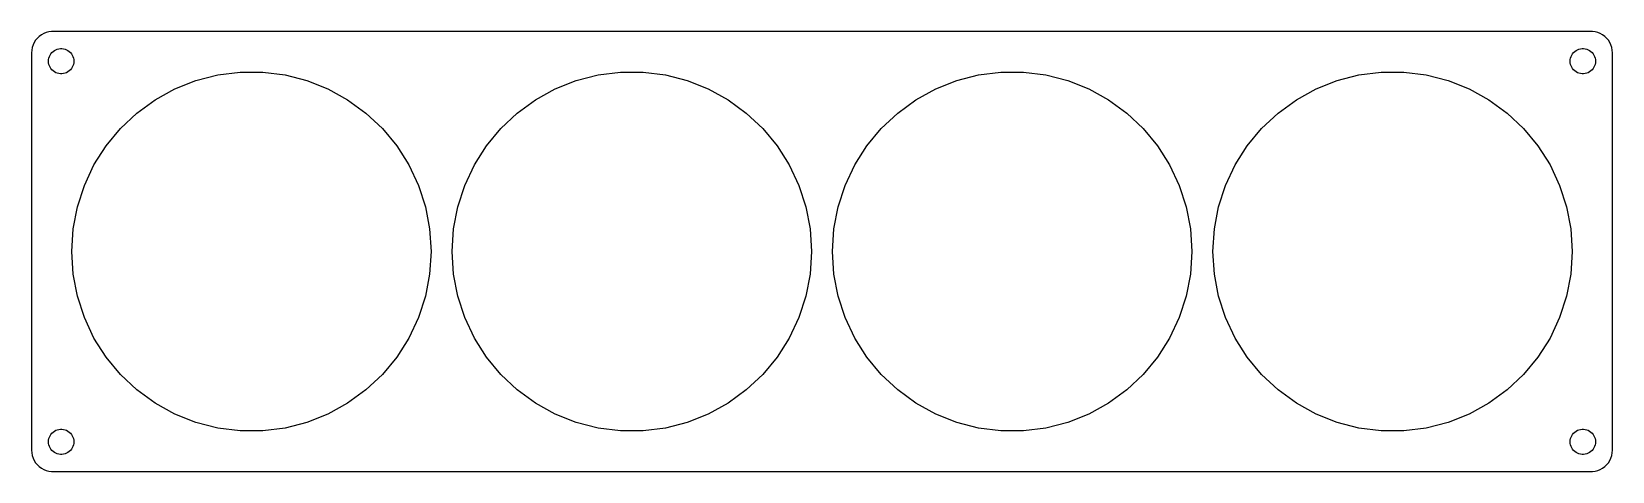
# Model space of a CAD drawing. Header units: metres. Extents: x -187 to 187, y -52 to 52.
import ezdxf

# ---------------------------------------------------------------- set-up
doc = ezdxf.new("R2010")
doc.units = ezdxf.units.M

msp = doc.modelspace()

# ---------------------------------------------------------------- linework, layer by layer
for p, q in [((-186.649, 48.8406), (-186.843, 48.2434)), ((-186.382, 49.4088), (-186.649, 48.8406)), ((-186.045, 49.9389), (-186.382, 49.4088)), ((-185.645, 50.4227), (-186.045, 49.9389)), ((-185.187, 50.8526), (-185.645, 50.4227)), ((-184.679, 51.2216), (-185.187, 50.8526)), ((-184.129, 51.5241), (-184.679, 51.2216)), ((-183.545, 51.7553), (-184.129, 51.5241)), ((-182.937, 51.9114), (-183.545, 51.7553)), ((-182.314, 51.9901), (-182.937, 51.9114)), ((182.314, 51.9901), (-182.314, 51.9901)), ((182.937, 51.9114), (182.314, 51.9901)), ((183.545, 51.7553), (182.937, 51.9114)), ((184.129, 51.5241), (183.545, 51.7553)), ((184.679, 51.2216), (184.129, 51.5241)), ((185.187, 50.8526), (184.679, 51.2216)), ((185.645, 50.4227), (185.187, 50.8526)), ((186.045, 49.9389), (185.645, 50.4227)), ((186.382, 49.4088), (186.045, 49.9389)), ((186.649, 48.8406), (186.382, 49.4088)), ((186.843, 48.2434), (186.649, 48.8406)), ((-186.961, 47.6267), (-187, 47)), ((-187, 47), (-187, -47)), ((-186.843, 48.2434), (-186.961, 47.6267)), ((-183, 45), (-182.976, 45.376)), ((-182.976, 44.624), (-183, 45)), ((-182.976, 45.376), (-182.906, 45.7461)), ((-182.906, 45.7461), (-182.789, 46.1044)), ((-182.789, 46.1044), (-182.629, 46.4453)), ((-182.629, 46.4453), (-182.427, 46.7634)), ((-182.427, 46.7634), (-182.187, 47.0536)), ((-182.187, 47.0536), (-181.912, 47.3115)), ((-181.912, 47.3115), (-181.607, 47.533)), ((-181.607, 47.533), (-181.277, 47.7145)), ((-181.277, 47.7145), (-180.927, 47.8532)), ((-180.927, 47.8532), (-180.562, 47.9469)), ((-180.562, 47.9469), (-180.188, 47.9941)), ((-180.188, 47.9941), (-179.812, 47.9941)), ((-179.812, 47.9941), (-179.438, 47.9469)), ((-179.438, 47.9469), (-179.073, 47.8532)), ((-179.073, 47.8532), (-178.723, 47.7145)), ((-178.723, 47.7145), (-178.393, 47.533)), ((-178.393, 47.533), (-178.088, 47.3115)), ((-178.088, 47.3115), (-177.813, 47.0536)), ((-177.813, 47.0536), (-177.573, 46.7634)), ((-177.573, 46.7634), (-177.371, 46.4453)), ((-177.371, 46.4453), (-177.211, 46.1044)), ((-177.211, 46.1044), (-177.094, 45.7461)), ((-177.094, 45.7461), (-177.024, 45.376)), ((-177.024, 45.376), (-177, 45)), ((-177, 45), (-177.024, 44.624)), ((177, 45), (177.024, 45.376)), ((177.024, 44.624), (177, 45)), ((177.024, 45.376), (177.094, 45.7461)), ((177.094, 45.7461), (177.211, 46.1044)), ((177.211, 46.1044), (177.371, 46.4453)), ((177.371, 46.4453), (177.573, 46.7634)), ((177.573, 46.7634), (177.813, 47.0536)), ((177.813, 47.0536), (178.088, 47.3115)), ((178.088, 47.3115), (178.393, 47.533)), ((178.393, 47.533), (178.723, 47.7145)), ((178.723, 47.7145), (179.073, 47.8532)), ((179.073, 47.8532), (179.438, 47.9469)), ((179.438, 47.9469), (179.812, 47.9941)), ((179.812, 47.9941), (180.188, 47.9941)), ((180.188, 47.9941), (180.562, 47.9469)), ((180.562, 47.9469), (180.927, 47.8532)), ((180.927, 47.8532), (181.277, 47.7145)), ((181.277, 47.7145), (181.607, 47.533)), ((181.607, 47.533), (181.912, 47.3115)), ((181.912, 47.3115), (182.187, 47.0536)), ((182.187, 47.0536), (182.427, 46.7634)), ((182.427, 46.7634), (182.629, 46.4453)), ((182.629, 46.4453), (182.789, 46.1044)), ((182.789, 46.1044), (182.906, 45.7461)), ((182.906, 45.7461), (182.976, 45.376)), ((182.976, 45.376), (183, 45)), ((183, 45), (182.976, 44.624)), ((186.961, 47.6267), (186.843, 48.2434)), ((187, 47), (186.961, 47.6267)), ((187, -47), (187, 47)), ((-182.906, 44.2539), (-182.976, 44.624)), ((-182.789, 43.8956), (-182.906, 44.2539)), ((-182.629, 43.5547), (-182.789, 43.8956)), ((-182.427, 43.2366), (-182.629, 43.5547)), ((-182.187, 42.9464), (-182.427, 43.2366)), ((-181.912, 42.6885), (-182.187, 42.9464)), ((-181.607, 42.467), (-181.912, 42.6885)), ((-181.277, 42.2855), (-181.607, 42.467)), ((-180.927, 42.1468), (-181.277, 42.2855)), ((-180.562, 42.0531), (-180.927, 42.1468)), ((-180.188, 42.0059), (-180.562, 42.0531)), ((-179.812, 42.0059), (-180.188, 42.0059)), ((-179.438, 42.0531), (-179.812, 42.0059)), ((-179.073, 42.1468), (-179.438, 42.0531)), ((-178.723, 42.2855), (-179.073, 42.1468)), ((-178.393, 42.467), (-178.723, 42.2855)), ((-178.088, 42.6885), (-178.393, 42.467)), ((-177.813, 42.9464), (-178.088, 42.6885)), ((-177.573, 43.2366), (-177.813, 42.9464)), ((-177.371, 43.5547), (-177.573, 43.2366)), ((-177.211, 43.8956), (-177.371, 43.5547)), ((-177.094, 44.2539), (-177.211, 43.8956)), ((-177.024, 44.624), (-177.094, 44.2539)), ((-148.133, 40.4199), (-142.964, 41.7472)), ((-142.964, 41.7472), (-137.669, 42.4161)), ((-137.669, 42.4161), (-132.331, 42.4161)), ((-132.331, 42.4161), (-127.036, 41.7472)), ((-127.036, 41.7472), (-121.867, 40.4199)), ((-58.1332, 40.4199), (-52.9637, 41.7472)), ((-52.9637, 41.7472), (-47.6686, 42.4161)), ((-47.6686, 42.4161), (-42.3314, 42.4161)), ((-42.3314, 42.4161), (-37.0363, 41.7472)), ((-37.0363, 41.7472), (-31.8668, 40.4199)), ((31.8668, 40.4199), (37.0363, 41.7472)), ((37.0363, 41.7472), (42.3314, 42.4161)), ((42.3314, 42.4161), (47.6686, 42.4161)), ((47.6686, 42.4161), (52.9637, 41.7472)), ((52.9637, 41.7472), (58.1332, 40.4199)), ((121.867, 40.4199), (127.036, 41.7472)), ((127.036, 41.7472), (132.331, 42.4161)), ((132.331, 42.4161), (137.669, 42.4161)), ((137.669, 42.4161), (142.964, 41.7472)), ((142.964, 41.7472), (148.133, 40.4199)), ((177.094, 44.2539), (177.024, 44.624)), ((177.211, 43.8956), (177.094, 44.2539)), ((177.371, 43.5547), (177.211, 43.8956)), ((177.573, 43.2366), (177.371, 43.5547)), ((177.813, 42.9464), (177.573, 43.2366)), ((178.088, 42.6885), (177.813, 42.9464)), ((178.393, 42.467), (178.088, 42.6885)), ((178.723, 42.2855), (178.393, 42.467)), ((179.073, 42.1468), (178.723, 42.2855)), ((179.438, 42.0531), (179.073, 42.1468)), ((179.812, 42.0059), (179.438, 42.0531)), ((180.188, 42.0059), (179.812, 42.0059)), ((180.562, 42.0531), (180.188, 42.0059)), ((180.927, 42.1468), (180.562, 42.0531)), ((181.277, 42.2855), (180.927, 42.1468)), ((181.607, 42.467), (181.277, 42.2855)), ((181.912, 42.6885), (181.607, 42.467)), ((182.187, 42.9464), (181.912, 42.6885)), ((182.427, 43.2366), (182.187, 42.9464)), ((182.629, 43.5547), (182.427, 43.2366)), ((182.789, 43.8956), (182.629, 43.5547)), ((182.906, 44.2539), (182.789, 43.8956)), ((182.976, 44.624), (182.906, 44.2539)), ((-157.773, 35.8839), (-153.096, 38.4551)), ((-153.096, 38.4551), (-148.133, 40.4199)), ((-121.867, 40.4199), (-116.904, 38.4551)), ((-116.904, 38.4551), (-112.227, 35.8839)), ((-67.7726, 35.8839), (-63.0956, 38.4551)), ((-63.0956, 38.4551), (-58.1332, 40.4199)), ((-31.8668, 40.4199), (-26.9044, 38.4551)), ((-26.9044, 38.4551), (-22.2274, 35.8839)), ((22.2274, 35.8839), (26.9044, 38.4551)), ((26.9044, 38.4551), (31.8668, 40.4199)), ((58.1332, 40.4199), (63.0956, 38.4551)), ((63.0956, 38.4551), (67.7726, 35.8839)), ((112.227, 35.8839), (116.904, 38.4551)), ((116.904, 38.4551), (121.867, 40.4199)), ((148.133, 40.4199), (153.096, 38.4551)), ((153.096, 38.4551), (157.773, 35.8839)), ((-162.091, 32.7468), (-157.773, 35.8839)), ((-112.227, 35.8839), (-107.909, 32.7468)), ((-72.0905, 32.7468), (-67.7726, 35.8839)), ((-22.2274, 35.8839), (-17.9095, 32.7468)), ((17.9095, 32.7468), (22.2274, 35.8839)), ((67.7726, 35.8839), (72.0905, 32.7468)), ((107.909, 32.7468), (112.227, 35.8839)), ((157.773, 35.8839), (162.091, 32.7468)), ((-165.981, 29.0932), (-162.091, 32.7468)), ((-107.909, 32.7468), (-104.019, 29.0932)), ((-75.9812, 29.0932), (-72.0905, 32.7468)), ((-17.9095, 32.7468), (-14.0188, 29.0932)), ((14.0188, 29.0932), (17.9095, 32.7468)), ((72.0905, 32.7468), (75.9812, 29.0932)), ((104.019, 29.0932), (107.909, 32.7468)), ((162.091, 32.7468), (165.981, 29.0932)), ((-169.383, 24.9809), (-165.981, 29.0932)), ((-104.019, 29.0932), (-100.617, 24.9809)), ((-79.3832, 24.9809), (-75.9812, 29.0932)), ((-14.0188, 29.0932), (-10.6168, 24.9809)), ((10.6168, 24.9809), (14.0188, 29.0932)), ((75.9812, 29.0932), (79.3832, 24.9809)), ((100.617, 24.9809), (104.019, 29.0932)), ((165.981, 29.0932), (169.383, 24.9809)), ((-172.243, 20.4745), (-169.383, 24.9809)), ((-100.617, 24.9809), (-97.757, 20.4745)), ((-82.243, 20.4745), (-79.3832, 24.9809)), ((-10.6168, 24.9809), (-7.75696, 20.4745)), ((7.75696, 20.4745), (10.6168, 24.9809)), ((79.3832, 24.9809), (82.243, 20.4745)), ((97.757, 20.4745), (100.617, 24.9809)), ((169.383, 24.9809), (172.243, 20.4745)), ((-174.516, 15.6453), (-172.243, 20.4745)), ((-97.757, 20.4745), (-95.4845, 15.6453)), ((-84.5155, 15.6453), (-82.243, 20.4745)), ((-7.75696, 20.4745), (-5.4845, 15.6453)), ((5.4845, 15.6453), (7.75696, 20.4745)), ((82.243, 20.4745), (84.5155, 15.6453)), ((95.4845, 15.6453), (97.757, 20.4745)), ((172.243, 20.4745), (174.516, 15.6453)), ((-176.165, 10.5693), (-174.516, 15.6453)), ((-95.4845, 15.6453), (-93.8352, 10.5693)), ((-86.1648, 10.5693), (-84.5155, 15.6453)), ((-5.4845, 15.6453), (-3.83521, 10.5693)), ((3.83521, 10.5693), (5.4845, 15.6453)), ((84.5155, 15.6453), (86.1648, 10.5693)), ((93.8352, 10.5693), (95.4845, 15.6453)), ((174.516, 15.6453), (176.165, 10.5693)), ((-177.165, 5.32666), (-176.165, 10.5693)), ((-93.8352, 10.5693), (-92.8351, 5.32666)), ((-87.1649, 5.32666), (-86.1648, 10.5693)), ((-3.83521, 10.5693), (-2.83511, 5.32666)), ((2.83511, 5.32666), (3.83521, 10.5693)), ((86.1648, 10.5693), (87.1649, 5.32666)), ((92.8351, 5.32666), (93.8352, 10.5693)), ((176.165, 10.5693), (177.165, 5.32666)), ((-177.5, 0), (-177.165, 5.32666)), ((-92.8351, 5.32666), (-92.5, 0)), ((-87.5, 0), (-87.1649, 5.32666)), ((-2.83511, 5.32666), (-2.5, 0)), ((2.5, 0), (2.83511, 5.32666)), ((87.1649, 5.32666), (87.5, 0)), ((92.5, 0), (92.8351, 5.32666)), ((177.165, 5.32666), (177.5, 0)), ((-177.165, -5.32666), (-177.5, 0)), ((-92.5, 0), (-92.8351, -5.32666)), ((-87.1649, -5.32666), (-87.5, 0)), ((-2.5, 0), (-2.83511, -5.32666)), ((2.83511, -5.32666), (2.5, 0)), ((87.5, 0), (87.1649, -5.32666)), ((92.8351, -5.32666), (92.5, 0)), ((177.5, 0), (177.165, -5.32666)), ((-176.165, -10.5693), (-177.165, -5.32666)), ((-92.8351, -5.32666), (-93.8352, -10.5693)), ((-86.1648, -10.5693), (-87.1649, -5.32666)), ((-2.83511, -5.32666), (-3.83521, -10.5693)), ((3.83521, -10.5693), (2.83511, -5.32666)), ((87.1649, -5.32666), (86.1648, -10.5693)), ((93.8352, -10.5693), (92.8351, -5.32666)), ((177.165, -5.32666), (176.165, -10.5693)), ((-174.516, -15.6453), (-176.165, -10.5693)), ((-93.8352, -10.5693), (-95.4845, -15.6453)), ((-84.5155, -15.6453), (-86.1648, -10.5693)), ((-3.83521, -10.5693), (-5.4845, -15.6453)), ((5.4845, -15.6453), (3.83521, -10.5693)), ((86.1648, -10.5693), (84.5155, -15.6453)), ((95.4845, -15.6453), (93.8352, -10.5693)), ((176.165, -10.5693), (174.516, -15.6453)), ((-172.243, -20.4745), (-174.516, -15.6453)), ((-95.4845, -15.6453), (-97.757, -20.4745)), ((-82.243, -20.4745), (-84.5155, -15.6453)), ((-5.4845, -15.6453), (-7.75696, -20.4745)), ((7.75696, -20.4745), (5.4845, -15.6453)), ((84.5155, -15.6453), (82.243, -20.4745)), ((97.757, -20.4745), (95.4845, -15.6453)), ((174.516, -15.6453), (172.243, -20.4745)), ((-169.383, -24.9809), (-172.243, -20.4745)), ((-97.757, -20.4745), (-100.617, -24.9809)), ((-79.3832, -24.9809), (-82.243, -20.4745)), ((-7.75696, -20.4745), (-10.6168, -24.9809)), ((10.6168, -24.9809), (7.75696, -20.4745)), ((82.243, -20.4745), (79.3832, -24.9809)), ((100.617, -24.9809), (97.757, -20.4745)), ((172.243, -20.4745), (169.383, -24.9809)), ((-165.981, -29.0932), (-169.383, -24.9809)), ((-100.617, -24.9809), (-104.019, -29.0932)), ((-75.9812, -29.0932), (-79.3832, -24.9809)), ((-10.6168, -24.9809), (-14.0188, -29.0932)), ((14.0188, -29.0932), (10.6168, -24.9809)), ((79.3832, -24.9809), (75.9812, -29.0932)), ((104.019, -29.0932), (100.617, -24.9809)), ((169.383, -24.9809), (165.981, -29.0932)), ((-162.091, -32.7468), (-165.981, -29.0932)), ((-104.019, -29.0932), (-107.909, -32.7468)), ((-72.0905, -32.7468), (-75.9812, -29.0932)), ((-14.0188, -29.0932), (-17.9095, -32.7468)), ((17.9095, -32.7468), (14.0188, -29.0932)), ((75.9812, -29.0932), (72.0905, -32.7468)), ((107.909, -32.7468), (104.019, -29.0932)), ((165.981, -29.0932), (162.091, -32.7468)), ((-157.773, -35.8839), (-162.091, -32.7468)), ((-107.909, -32.7468), (-112.227, -35.8839)), ((-67.7726, -35.8839), (-72.0905, -32.7468)), ((-17.9095, -32.7468), (-22.2274, -35.8839)), ((22.2274, -35.8839), (17.9095, -32.7468)), ((72.0905, -32.7468), (67.7726, -35.8839)), ((112.227, -35.8839), (107.909, -32.7468)), ((162.091, -32.7468), (157.773, -35.8839)), ((-153.096, -38.4551), (-157.773, -35.8839)), ((-112.227, -35.8839), (-116.904, -38.4551)), ((-63.0956, -38.4551), (-67.7726, -35.8839)), ((-22.2274, -35.8839), (-26.9044, -38.4551)), ((26.9044, -38.4551), (22.2274, -35.8839)), ((67.7726, -35.8839), (63.0956, -38.4551)), ((116.904, -38.4551), (112.227, -35.8839)), ((157.773, -35.8839), (153.096, -38.4551)), ((-148.133, -40.4199), (-153.096, -38.4551)), ((-142.964, -41.7472), (-148.133, -40.4199)), ((-121.867, -40.4199), (-127.036, -41.7472)), ((-116.904, -38.4551), (-121.867, -40.4199)), ((-58.1332, -40.4199), (-63.0956, -38.4551)), ((-52.9637, -41.7472), (-58.1332, -40.4199)), ((-31.8668, -40.4199), (-37.0363, -41.7472)), ((-26.9044, -38.4551), (-31.8668, -40.4199)), ((31.8668, -40.4199), (26.9044, -38.4551)), ((37.0363, -41.7472), (31.8668, -40.4199)), ((58.1332, -40.4199), (52.9637, -41.7472)), ((63.0956, -38.4551), (58.1332, -40.4199)), ((121.867, -40.4199), (116.904, -38.4551)), ((127.036, -41.7472), (121.867, -40.4199)), ((148.133, -40.4199), (142.964, -41.7472)), ((153.096, -38.4551), (148.133, -40.4199)), ((-183, -45), (-182.976, -44.624)), ((-182.976, -44.624), (-182.906, -44.2539)), ((-182.906, -44.2539), (-182.789, -43.8956)), ((-182.789, -43.8956), (-182.629, -43.5547)), ((-182.629, -43.5547), (-182.427, -43.2366)), ((-182.427, -43.2366), (-182.187, -42.9464)), ((-182.187, -42.9464), (-181.912, -42.6885)), ((-181.912, -42.6885), (-181.607, -42.467)), ((-181.607, -42.467), (-181.277, -42.2855)), ((-181.277, -42.2855), (-180.927, -42.1468)), ((-180.927, -42.1468), (-180.562, -42.0531)), ((-180.562, -42.0531), (-180.188, -42.0059)), ((-180.188, -42.0059), (-179.812, -42.0059)), ((-179.812, -42.0059), (-179.438, -42.0531)), ((-179.438, -42.0531), (-179.073, -42.1468)), ((-179.073, -42.1468), (-178.723, -42.2855)), ((-178.723, -42.2855), (-178.393, -42.467)), ((-178.393, -42.467), (-178.088, -42.6885)), ((-178.088, -42.6885), (-177.813, -42.9464)), ((-177.813, -42.9464), (-177.573, -43.2366)), ((-177.573, -43.2366), (-177.371, -43.5547)), ((-177.371, -43.5547), (-177.211, -43.8956)), ((-177.211, -43.8956), (-177.094, -44.2539)), ((-177.094, -44.2539), (-177.024, -44.624)), ((-177.024, -44.624), (-177, -45)), ((-137.669, -42.4161), (-142.964, -41.7472)), ((-132.331, -42.4161), (-137.669, -42.4161)), ((-127.036, -41.7472), (-132.331, -42.4161)), ((-47.6686, -42.4161), (-52.9637, -41.7472)), ((-42.3314, -42.4161), (-47.6686, -42.4161)), ((-37.0363, -41.7472), (-42.3314, -42.4161)), ((42.3314, -42.4161), (37.0363, -41.7472)), ((47.6686, -42.4161), (42.3314, -42.4161)), ((52.9637, -41.7472), (47.6686, -42.4161)), ((132.331, -42.4161), (127.036, -41.7472)), ((137.669, -42.4161), (132.331, -42.4161)), ((142.964, -41.7472), (137.669, -42.4161)), ((177, -45), (177.024, -44.624)), ((177.024, -44.624), (177.094, -44.2539)), ((177.094, -44.2539), (177.211, -43.8956)), ((177.211, -43.8956), (177.371, -43.5547)), ((177.371, -43.5547), (177.573, -43.2366)), ((177.573, -43.2366), (177.813, -42.9464)), ((177.813, -42.9464), (178.088, -42.6885)), ((178.088, -42.6885), (178.393, -42.467)), ((178.393, -42.467), (178.723, -42.2855)), ((178.723, -42.2855), (179.073, -42.1468)), ((179.073, -42.1468), (179.438, -42.0531)), ((179.438, -42.0531), (179.812, -42.0059)), ((179.812, -42.0059), (180.188, -42.0059)), ((180.188, -42.0059), (180.562, -42.0531)), ((180.562, -42.0531), (180.927, -42.1468)), ((180.927, -42.1468), (181.277, -42.2855)), ((181.277, -42.2855), (181.607, -42.467)), ((181.607, -42.467), (181.912, -42.6885)), ((181.912, -42.6885), (182.187, -42.9464)), ((182.187, -42.9464), (182.427, -43.2366)), ((182.427, -43.2366), (182.629, -43.5547)), ((182.629, -43.5547), (182.789, -43.8956)), ((182.789, -43.8956), (182.906, -44.2539)), ((182.906, -44.2539), (182.976, -44.624)), ((182.976, -44.624), (183, -45)), ((-187, -47), (-186.961, -47.6267)), ((-186.961, -47.6267), (-186.843, -48.2434)), ((-186.843, -48.2434), (-186.649, -48.8406)), ((-182.976, -45.376), (-183, -45)), ((-182.906, -45.7461), (-182.976, -45.376)), ((-182.789, -46.1044), (-182.906, -45.7461)), ((-182.629, -46.4453), (-182.789, -46.1044)), ((-182.427, -46.7634), (-182.629, -46.4453)), ((-182.187, -47.0536), (-182.427, -46.7634)), ((-181.912, -47.3115), (-182.187, -47.0536)), ((-181.607, -47.533), (-181.912, -47.3115)), ((-181.277, -47.7145), (-181.607, -47.533)), ((-180.927, -47.8532), (-181.277, -47.7145)), ((-180.562, -47.9469), (-180.927, -47.8532)), ((-180.188, -47.9941), (-180.562, -47.9469)), ((-179.812, -47.9941), (-180.188, -47.9941)), ((-179.438, -47.9469), (-179.812, -47.9941)), ((-179.073, -47.8532), (-179.438, -47.9469)), ((-178.723, -47.7145), (-179.073, -47.8532)), ((-178.393, -47.533), (-178.723, -47.7145)), ((-178.088, -47.3115), (-178.393, -47.533)), ((-177.813, -47.0536), (-178.088, -47.3115)), ((-177.573, -46.7634), (-177.813, -47.0536)), ((-177.371, -46.4453), (-177.573, -46.7634)), ((-177.211, -46.1044), (-177.371, -46.4453)), ((-177.094, -45.7461), (-177.211, -46.1044)), ((-177.024, -45.376), (-177.094, -45.7461)), ((-177, -45), (-177.024, -45.376)), ((177.024, -45.376), (177, -45)), ((177.094, -45.7461), (177.024, -45.376)), ((177.211, -46.1044), (177.094, -45.7461)), ((177.371, -46.4453), (177.211, -46.1044)), ((177.573, -46.7634), (177.371, -46.4453)), ((177.813, -47.0536), (177.573, -46.7634)), ((178.088, -47.3115), (177.813, -47.0536)), ((178.393, -47.533), (178.088, -47.3115)), ((178.723, -47.7145), (178.393, -47.533)), ((179.073, -47.8532), (178.723, -47.7145)), ((179.438, -47.9469), (179.073, -47.8532)), ((179.812, -47.9941), (179.438, -47.9469)), ((180.188, -47.9941), (179.812, -47.9941)), ((180.562, -47.9469), (180.188, -47.9941)), ((180.927, -47.8532), (180.562, -47.9469)), ((181.277, -47.7145), (180.927, -47.8532)), ((181.607, -47.533), (181.277, -47.7145)), ((181.912, -47.3115), (181.607, -47.533)), ((182.187, -47.0536), (181.912, -47.3115)), ((182.427, -46.7634), (182.187, -47.0536)), ((182.629, -46.4453), (182.427, -46.7634)), ((182.789, -46.1044), (182.629, -46.4453)), ((182.906, -45.7461), (182.789, -46.1044)), ((182.976, -45.376), (182.906, -45.7461)), ((183, -45), (182.976, -45.376)), ((186.649, -48.8406), (186.843, -48.2434)), ((186.843, -48.2434), (186.961, -47.6267)), ((186.961, -47.6267), (187, -47)), ((-186.649, -48.8406), (-186.382, -49.4088)), ((-186.382, -49.4088), (-186.045, -49.9389)), ((-186.045, -49.9389), (-185.645, -50.4227)), ((-185.645, -50.4227), (-185.187, -50.8526)), ((-185.187, -50.8526), (-184.679, -51.2216)), ((-184.679, -51.2216), (-184.129, -51.5241)), ((-184.129, -51.5241), (-183.545, -51.7553)), ((-183.545, -51.7553), (-182.937, -51.9114)), ((-182.937, -51.9114), (-182.314, -51.9901)), ((-182.314, -51.9901), (182.314, -51.9901)), ((182.314, -51.9901), (182.937, -51.9114)), ((182.937, -51.9114), (183.545, -51.7553)), ((183.545, -51.7553), (184.129, -51.5241)), ((184.129, -51.5241), (184.679, -51.2216)), ((184.679, -51.2216), (185.187, -50.8526)), ((185.187, -50.8526), (185.645, -50.4227)), ((185.645, -50.4227), (186.045, -49.9389)), ((186.045, -49.9389), (186.382, -49.4088)), ((186.382, -49.4088), (186.649, -48.8406))]:
    msp.add_line(p, q)

doc.saveas('drawing.dxf')
